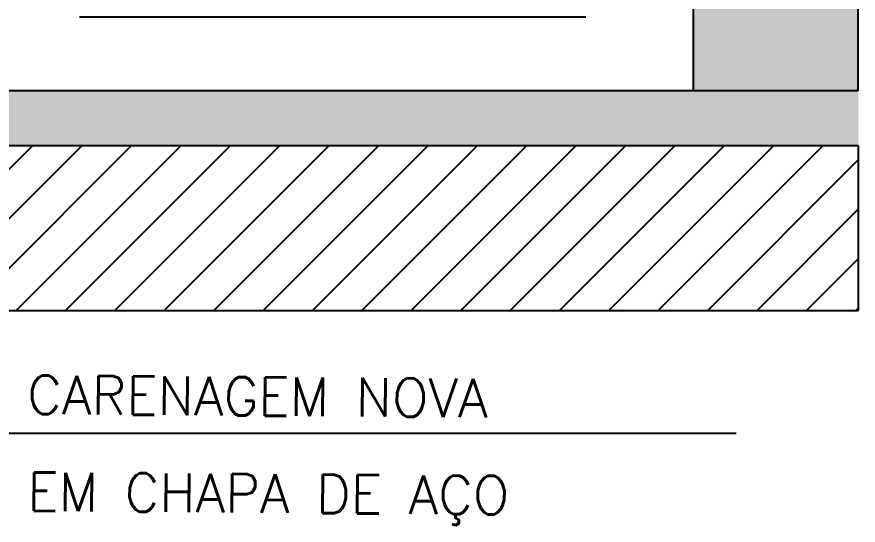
# Model space of a CAD drawing. Extents: x -36.1 to 57, y 1.4 to 46.9.
# Drawn here: x 36.383 to 37.912, y 2.861 to 3.785 of the extents above; entities that cross this region are included whole.
import ezdxf

# ---------------------------------------------------------------- set-up
doc = ezdxf.new("R2010")
doc.units = 0
doc.header["$LTSCALE"] = 0.02
for name, color, linetype in [('A-HACHU', 250, 'CONTINUOUS'), ('CARENAGEM', 1, 'CONTINUOUS'), ('COTAS', 6, 'CONTINUOUS'), ('DIVISORIA', 5, 'CONTINUOUS'), ('PAREDES', 7, 'CONTINUOUS')]:
    doc.layers.add(name, color=color, linetype=linetype)
doc.styles.add('COTAS', font='romans.shx', dxfattribs={"width": 0.75})

msp = doc.modelspace()

# ---------------------------------------------------------------- hatches: boundary and pattern name
at = {"layer": 'A-HACHU'}
h = msp.add_hatch(dxfattribs=at)
h.set_pattern_fill('HONEY', color=256, scale=0.02, angle=0.01, style=0)
h.paths.add_polyline_path([(26.8311, 6.5005), (26.8311, 3.9659), (27.1311, 3.7356), (27.1311, 6.0505), (37.6119, 6.0505), (37.6119, 3.6505), (37.9119, 3.6505), (37.9119, 6.5005)])
h = msp.add_hatch(dxfattribs=at)
h.set_pattern_fill('ANSI31', color=256, scale=0.02, angle=0.01, style=0)
h.paths.add_polyline_path([(32.7581, 3.5505), (27.3723, 3.5505), (27.7632, 3.2505), (32.8086, 3.2505)])
h.paths.add_polyline_path([(27.3723, 3.5505), (25.9039, 3.5505), (25.9039, 3.2505), (27.7632, 3.2505)])
h.paths.add_polyline_path([(35.2088, 3.5505), (32.7581, 3.5505), (32.8086, 3.2505), (35.8667, 3.2505)])
h.paths.add_polyline_path([(37.9119, 3.5505), (35.2088, 3.5505), (35.8667, 3.2505), (37.9119, 3.2505)])

# ---------------------------------------------------------------- linework, layer by layer
msp.add_line((37.9119, 3.5505), (37.9119, 3.2505), dxfattribs=at)
msp.add_solid([(25.9039, 3.6505), (25.9039, 3.5505), (37.9119, 3.6505), (37.9119, 3.5505)], dxfattribs=at)
at = {"layer": 'CARENAGEM', "linetype": 'Continuous'}
for p, q in [((36.4968, 3.7848), (37.4168, 3.7848)), ((36.4968, 3.7848), (37.4168, 3.7848)), ((36.4968, 3.7848), (36.4968, 3.7848)), ((37.4168, 3.7848), (37.4168, 3.7848))]:
    msp.add_line(p, q, dxfattribs=at)
at = {"layer": 'COTAS'}
msp.add_line((36.3541, 3.0282), (37.6901, 3.0282), dxfattribs=at)
at = {"layer": 'DIVISORIA', "linetype": 'Continuous'}
msp.add_line((37.6119, 6.0505), (37.6119, 3.6505), dxfattribs=at)
at = {"layer": 'PAREDES'}
for p, q in [((37.9119, 3.6505), (37.9119, 6.5005)), ((37.9119, 3.6505), (25.9039, 3.6505)), ((37.9119, 3.5505), (25.9039, 3.5505)), ((37.9119, 3.2505), (25.9039, 3.2505))]:
    msp.add_line(p, q, dxfattribs=at)

# ---------------------------------------------------------------- texts
at = {"layer": 'COTAS', "style": 'COTAS'}
for s, p in [('CARENAGEM NOVA', (36.4015, 3.0629)), ('EM CHAPA DE AÇO', (36.4015, 2.8866))]:
    msp.add_text(s, height=0.07, rotation=359.5694, dxfattribs=at).set_placement(p)

doc.saveas('drawing.dxf')
